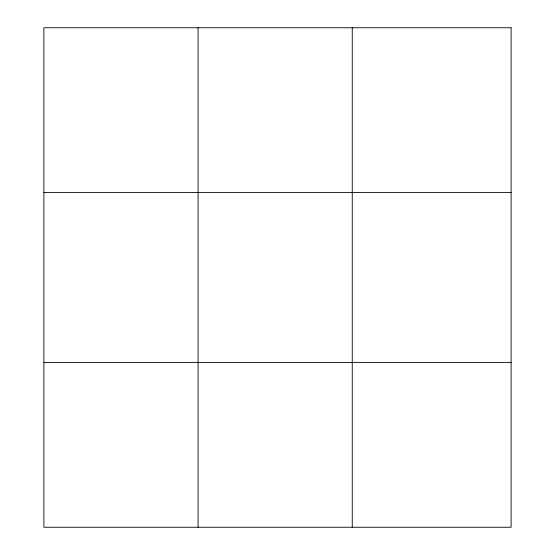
<?xml version="1.0" encoding="UTF-8"?>
<svg xmlns="http://www.w3.org/2000/svg" width="555" height="555" viewBox="0 0 555 555"><rect width="100%" height="100%" fill="white"/><g stroke="black" fill="none" stroke-linecap="round" stroke-linejoin="round"><path stroke-width="0.83" d="M198.073 527.25L198.073 27.75M352.252 527.25L352.252 27.75M43.894 192.585L511.106 192.585M43.894 362.415L511.106 362.415M511.106 27.75L511.106 527.25L43.894 527.25L43.894 27.75L511.106 27.75"/></g></svg>
